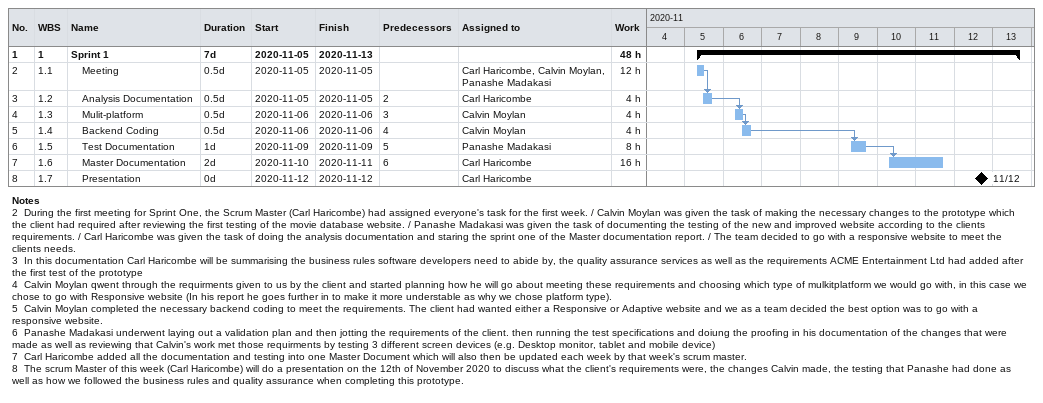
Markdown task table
| ID | WBS | Task | Duration | Start | Finish | Predecessors | Resources | Work (h) |
|---|---|---|---|---|---|---|---|---|
| 1 | 1 | **Sprint 1** | 7d | 2020-11-05 | 2020-11-13 |  |  | 48 |
| 2 | 1.1 | Meeting | 0.5d | 2020-11-05 | 2020-11-05 |  | Carl Haricombe, Calvin Moylan, Panashe Madakasi | 12 |
| 3 | 1.2 | Analysis Documentation | 0.5d | 2020-11-05 | 2020-11-05 | 2 | Carl Haricombe | 4 |
| 4 | 1.3 | Mulit-platform | 0.5d | 2020-11-06 | 2020-11-06 | 3 | Calvin Moylan | 4 |
| 5 | 1.4 | Backend Coding | 0.5d | 2020-11-06 | 2020-11-06 | 4 | Calvin Moylan | 4 |
| 6 | 1.5 | Test Documentation | 1d | 2020-11-09 | 2020-11-09 | 5 | Panashe Madakasi | 8 |
| 7 | 1.6 | Master Documentation | 2d | 2020-11-10 | 2020-11-11 | 6 | Carl Haricombe | 16 |
| 8 | 1.7 | Presentation | 0d | 2020-11-12 | 2020-11-12 |  | Carl Haricombe |  |

Notes
- 2: During the first meeting for Sprint One, the Scrum Master (Carl Haricombe) had assigned everyone's task for the first week. / Calvin Moylan was given the task of making the necessary changes to the prototype which the client had required after reviewing the first testing of the movie database website. / Panashe Madakasi was given the task of documenting the testing of the new and improved website according to the clients requirements. / Carl Haricombe was given the task of doing the analysis documentation and staring the sprint one of the Master documentation report. / The team decided to go with a responsive website to meet the clients needs.
- 3: In this documentation Carl Haricombe will be summarising the business rules software developers need to abide by, the quality assurance services as well as the requirements ACME Entertainment Ltd had added after the first test of the prototype
- 4: Calvin Moylan qwent through the requirments given to us by the client and started planning how he will go about meeting these requirements and choosing which type of mulkitplatform we would go with, in this case we chose to go with Responsive website (In his report he goes further in to make it more understable as why we chose platform type).
- 5: Calvin Moylan completed the necessary backend coding to meet the requirements. The client had wanted either a Responsive or Adaptive website and we as a team decided the best option was to go with a responsive website.
- 6: Panashe Madakasi underwent laying out a validation plan and then jotting the requirements of the client. then running the test specifications and doiung the proofing in his documentation of the changes that were made as well as reviewing that Calvin's work met those requirments by testing 3 different screen devices (e.g. Desktop monitor, tablet and mobile device)
- 7: Carl Haricombe added all the documentation and testing into one Master Document which will also then be updated each week by that week's scrum master.
- 8: The scrum Master of this week (Carl Haricombe) will do a presentation on the 12th of November 2020 to discuss what the client's requirements were, the changes Calvin made, the testing that Panashe had done as well as how we followed the business rules and quality assurance when completing this prototype.
